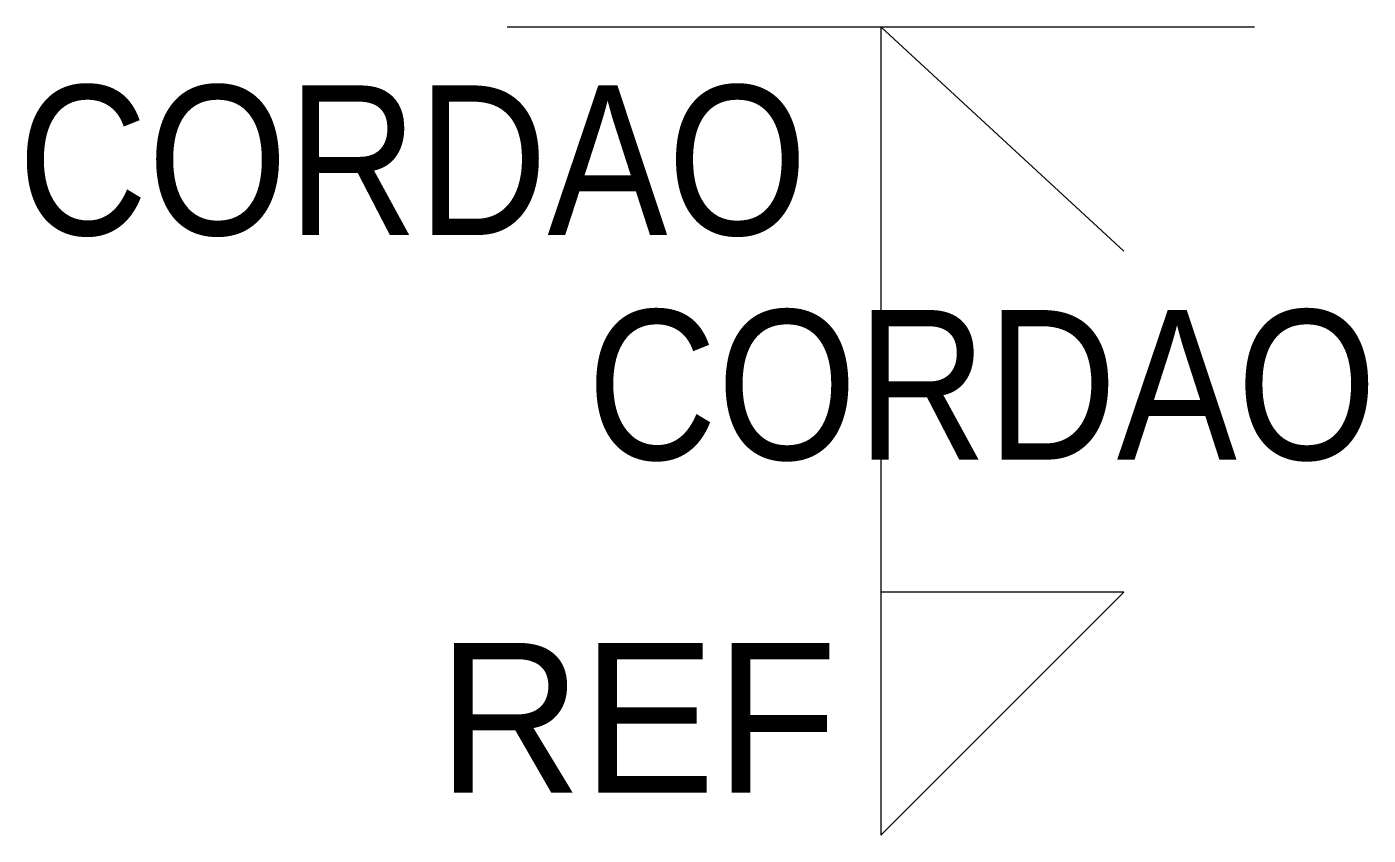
# Model space of a CAD drawing. Extents: x -1.64 to 0.15, y -1.08 to 0.
import ezdxf
from ezdxf.enums import TextEntityAlignment as Align

# ---------------------------------------------------------------- set-up
doc = ezdxf.new("R2010")
doc.units = 0
doc.header["$LTSCALE"] = 7
doc.header["$MEASUREMENT"] = 0
doc.layers.add('EME-SOLDAS', color=11, linetype='CONTINUOUS')
doc.styles.add('REGUA', font='IC-Romans.shx', dxfattribs={"width": 0.9})

msp = doc.modelspace()

# ---------------------------------------------------------------- linework, layer by layer
at = {"layer": 'EME-SOLDAS', "color": 1, "linetype": 'Continuous'}
for p, q in [((-1, 0), (0, 0)), ((-0.5, 0), (-0.5, -1.0807)), ((-0.5, 0), (-0.175, -0.3)), ((-0.175, -0.7557), (-0.5, -1.0807)), ((-0.175, -0.7557), (-0.5, -0.7557))]:
    msp.add_line(p, q, dxfattribs=at)

# ---------------------------------------------------------------- texts
at = {"layer": 'EME-SOLDAS', "color": 2, "style": 'REGUA', "width": 0.9}
msp.add_attdef('CORDAO', text='', height=0.2, dxfattribs=at).set_placement((-0.5982, -0.3383), align=Align.BOTTOM_RIGHT)
msp.add_attdef('CORDAO', text='', height=0.2, dxfattribs=at).set_placement((-0.3647, -0.5786), align=Align.CENTER)
at = {"layer": 'EME-SOLDAS', "color": 2, "style": 'REGUA'}
msp.add_attdef('REF', text='', height=0.2, dxfattribs=at).set_placement((-0.5582, -1.0837), align=Align.BOTTOM_RIGHT)

doc.saveas('drawing.dxf')
